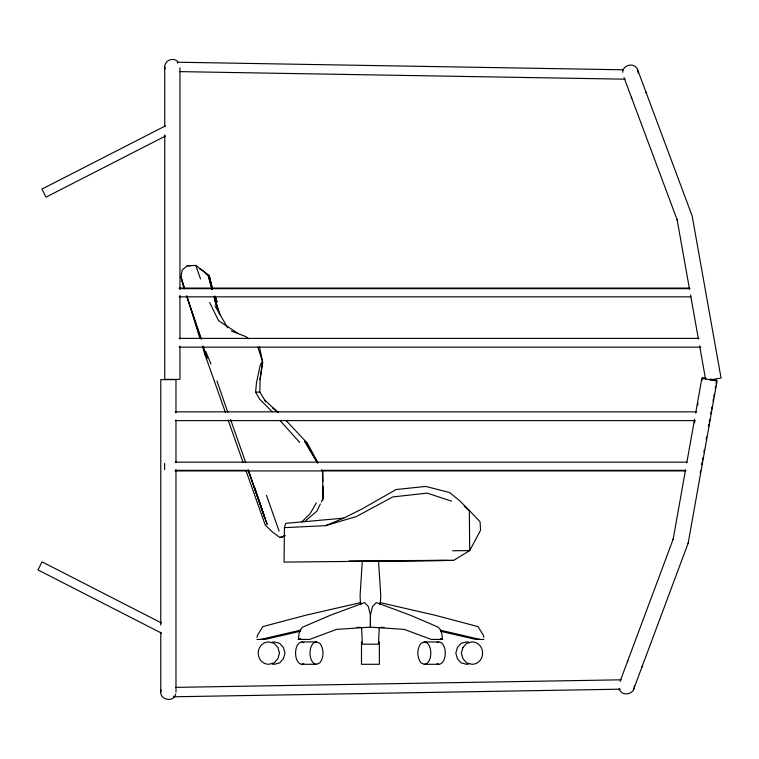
<?xml version="1.0" encoding="UTF-8"?>
<svg xmlns="http://www.w3.org/2000/svg" width="759" height="759" viewBox="0 0 759 759"><rect width="100%" height="100%" fill="white"/><g stroke="black" fill="none" stroke-linecap="round" stroke-linejoin="round"><path stroke-width="1.14" d="M467.297 508.34L458.939 500.105L449.423 492.468L425.752 486.434L396.084 489.527L361.834 509.042L343.685 518.141L285.735 523.349L284.426 527.657L284.075 562.096L453.597 560.389L469.698 550.607L480.542 530.313L480.086 521.879L469.328 510.465L464.195 506.244M265.659 401.634L259.844 392.042L260.024 381.16L262.491 361.645L257.842 347.024M360.781 604.534L360.857 602.58L306.152 615.141L262.87 626.592L257.557 635.103L256.978 637.351M379.234 627.892L378.475 644.182L362.356 644.182L361.607 627.892M380.316 604.619L380.752 595.312L378.475 560.417M362.28 561.584L360.089 595.312L360.516 604.619M634.315 685.709C635.226 694.466 621.488 697.274 619.135 688.688M272.168 411.786L259.616 399.073L255.612 392.194L256.504 382.574L260.299 364.842L262.491 361.645M173.621 696.145L173.526 696.781L620.179 689.191M298.296 639.429L298.98 633.85L300.336 629.942L302.594 627.152L330.696 615.141L364.51 602.58L368.333 606.488L370.468 615.416L370.42 627.152L336.569 629.382L309.596 639.429L298.296 639.429L300.507 638.594M164.75 126.772L164.75 66.963C164.494 60.464 173.318 56.811 177.729 61.583M175.727 694.001C173.555 703.536 158.147 699.409 161.031 690.064M177.359 62.845L177.492 62.219L622.968 69.79M259.891 379.538L262.728 362.328L259.407 346.673M620.075 681.402L673.261 538.947L673.119 539.45L685.529 469.868M686.772 462.914L694.58 419.063M695.661 413.057L701.857 378.276L717.075 381.009L688.185 543.064L633.471 689.713M694.494 422.858L694.902 420.543M697.587 405.496L698.005 403.181M702.132 380.041L702.54 377.726L705.889 378.324M700.206 472.829L700.623 470.514M701.658 464.726L702.066 462.411M702.483 460.096L702.891 457.781M703.925 451.994L704.333 449.679M706.193 439.271L706.601 436.956M708.46 426.539L708.878 424.224M709.285 421.909L709.703 419.594M710.728 413.807L711.145 411.492M711.553 409.186L711.97 406.871M713.005 401.084L713.413 398.769M713.821 396.454L714.238 394.139M715.272 388.352L715.68 386.037M716.098 383.722L716.714 380.25L710.358 379.12M622.741 72.333C622.75 64.581 634.344 62.219 637.446 69.287L692.161 215.964L721.05 378.01L710.367 379.917M688.043 543.548L688.185 543.036M627.389 661.924L627.835 660.615M641.905 667.123L642.351 665.804M320.374 503.929L316.949 511.12L305.355 520.997M321.351 501.87L323.315 497.762L322.964 486.158M316.408 502.847L309.909 513.947L301.854 521.86M212.539 289.226L209.209 275.47L195.765 265.432L187.207 265.783L182.207 269.986L180.898 276.769L184.095 288.743M165.49 125.861L41.925 189.095L46.033 197.131L165.415 136.051M302.139 664.286L316.588 664.286L319.871 662.892C324.046 657.18 324.046 649.049 319.871 643.347L316.588 641.943L302.139 641.943A10.939 6.433 -90 0 0 295.574 653.12A10.939 6.433 -90 0 0 302.139 664.286L303.78 663.584M424.243 641.943L420.96 643.347C416.795 649.049 416.795 657.18 420.96 662.892L424.243 664.286L438.702 664.286A10.939 6.433 -90 0 0 445.267 653.12A10.939 6.433 -90 0 0 438.702 641.943L424.243 641.943A10.939 6.433 -90 0 1 430.808 653.12A10.939 6.433 -90 0 1 424.243 664.286M437.061 642.645L438.702 641.943M284.426 527.657L325.658 525.645L343.685 518.141M245.878 470.305L265.233 525.038L272.282 531.888L279.957 537.543L285.251 535.655M281.276 537.258L284.511 536.006M284.748 535.901L279.957 537.543M325.658 525.645L356.502 516.471L392.773 496.936L427.156 493.122L451.52 501.168M260.707 639.429L300.498 630.179M300.403 631.232L265.024 639.429L256.874 639.429M356.664 627.437L360.193 627.295M255.612 392.194L259.844 392.042M175.661 687.379L621.128 679.817M452.573 550.768L469.698 550.607L469.328 510.465L467.193 509.004M349.102 560.967L453.597 560.389M448.047 560.446L383.267 560.635L444.499 560.474M179.2 288.069L689.542 288.069M179.209 288.657L690.035 288.657M179.209 296.845L690.87 296.845M179.209 338.381L698.954 338.381M179.219 347.157L700.766 347.157M175.244 411.843L696.79 411.843M175.234 420.619L694.978 420.619M175.234 462.155L686.904 462.155M175.234 470.343L246.352 470.343M322.063 470.343L686.06 470.343M175.225 470.931L685.576 470.931M442.535 639.429L431.245 639.429L404.262 629.382L370.411 627.152L370.373 615.416L372.508 606.488L376.331 602.58L410.135 615.141L438.247 627.152L440.505 629.942L441.861 633.85L442.535 639.429L440.324 638.594M483.967 639.429L475.817 639.429L440.429 631.232M179.636 71.621L625.103 79.183M187.207 265.783L190.67 265.83M380.638 627.295L384.177 627.437M440.334 630.179L480.124 639.429M231.248 330.971L245.944 336.645L248.601 338.78M437.061 663.584L438.702 664.286M302.139 641.943L303.78 642.645M161.439 622.949L42.068 561.869L37.95 569.905L161.515 633.139M199.427 268.781L202.482 270.451L208.298 275.83L212.055 289.141M238.231 333.571L218.545 320.64L209.693 302.575M317.309 462.582L304.625 441.207L307.338 443.199L318.012 462.81M272.49 407.849L277.841 412.355M278.022 412.317L264.701 400.126L265.735 401.767M286.048 420.495L307.338 443.199M280.033 420.543L299.701 442.412M304.625 441.207L317.736 463.104M321.541 469.707L322.746 471.747L322.86 500.257M214.977 305.858L227.662 327.784M202.359 346.332L204.408 353.02L207.169 358.191L203.175 346.189M205.717 351.417L210.993 364.016M227.814 412.365L216.951 380.904M217.074 306.845L214.56 298.002M624.059 77.617L677.237 220.053L677.094 219.55L689.504 289.132M177.492 62.219L177.597 62.855M217.482 307.917L218.592 311.086M218.972 312.139L219.74 314.33M195.765 265.432L200.537 278.951M266.485 495.342L279.113 531.129M230.594 419.585L245.726 462.629M186.752 296.532L201.486 339.207M204.408 353.02L225.338 412.222M228.108 420.04L243.117 462.487M637.446 69.287L638.291 73.291M248.392 470.352L265.176 518.871L248.079 469.783L267.14 524.422L254.113 486.263L263.923 515.314M215.471 297.348L215.898 298.629L215.698 298.04M216.211 299.539L216.922 301.636M215.034 296.086L217.093 302.12M645.881 91.877L646.326 93.196M631.365 97.076L631.811 98.385M200.632 338.561L186.771 296.057M214.152 296.2L219.787 314.112M184.029 286.911L180.898 276.769L184.01 286.978M186.818 295.925L199.959 338.542M214.531 298.173L217.065 306.892M208.298 275.83L211.884 289.207M214.275 298.116L215.471 302.575M214.484 297.253L216.419 305.279M209.209 275.47L212.425 288.913M214.304 296.76L216.182 304.606M690.538 294.928L698.394 338.988M699.637 345.943L705.623 379.566M483.853 637.351L483.284 635.103L477.971 626.592L434.679 615.141L379.974 602.58L380.05 604.534M164.75 66.963L165.007 68.936M322.509 471.073L322.822 481.519M379.358 641.943L379.358 664.286L361.483 664.286L361.483 641.943M179.959 67.779L179.959 289.35M179.959 295.27L179.959 339.102M179.959 346.208L179.959 379.367L164.75 379.367L164.75 134.969M175.984 412.792L175.984 379.633L160.775 379.633L160.775 625.16M175.984 419.898L175.984 462.544M175.984 469.65L175.984 692.037M164.58 463.445L164.58 469.65M160.775 632.228L160.775 692.037M272.196 642.142A10.939 10.408 -90 0 1 274.388 641.943L279.701 643.347L283.42 647.531L285.014 653.12L283.42 658.698L279.701 662.892L274.388 664.286A10.939 10.408 -90 0 1 272.196 664.087M316.588 641.943A10.939 6.433 -90 0 0 310.023 653.12A10.939 6.433 -90 0 0 316.588 664.286M468.635 664.087A10.939 10.408 -90 0 1 466.443 664.286L461.13 662.892L457.411 658.698L455.827 653.12L457.411 647.531L461.13 643.347L466.443 641.943A10.939 10.408 -90 0 1 468.635 642.142M279.492 653.12L277.898 658.698L274.179 662.892L268.866 664.286A10.939 10.408 -90 0 1 258.25 653.12A10.939 10.408 -90 0 1 268.866 641.943L274.179 643.347L277.898 647.531L279.492 653.12M462.943 647.531L461.349 653.12L462.943 658.698L466.652 662.892L471.965 664.286A10.939 10.408 -90 0 0 482.591 653.12A10.939 10.408 -90 0 0 471.965 641.943L466.652 643.347L462.943 647.531"/></g></svg>
